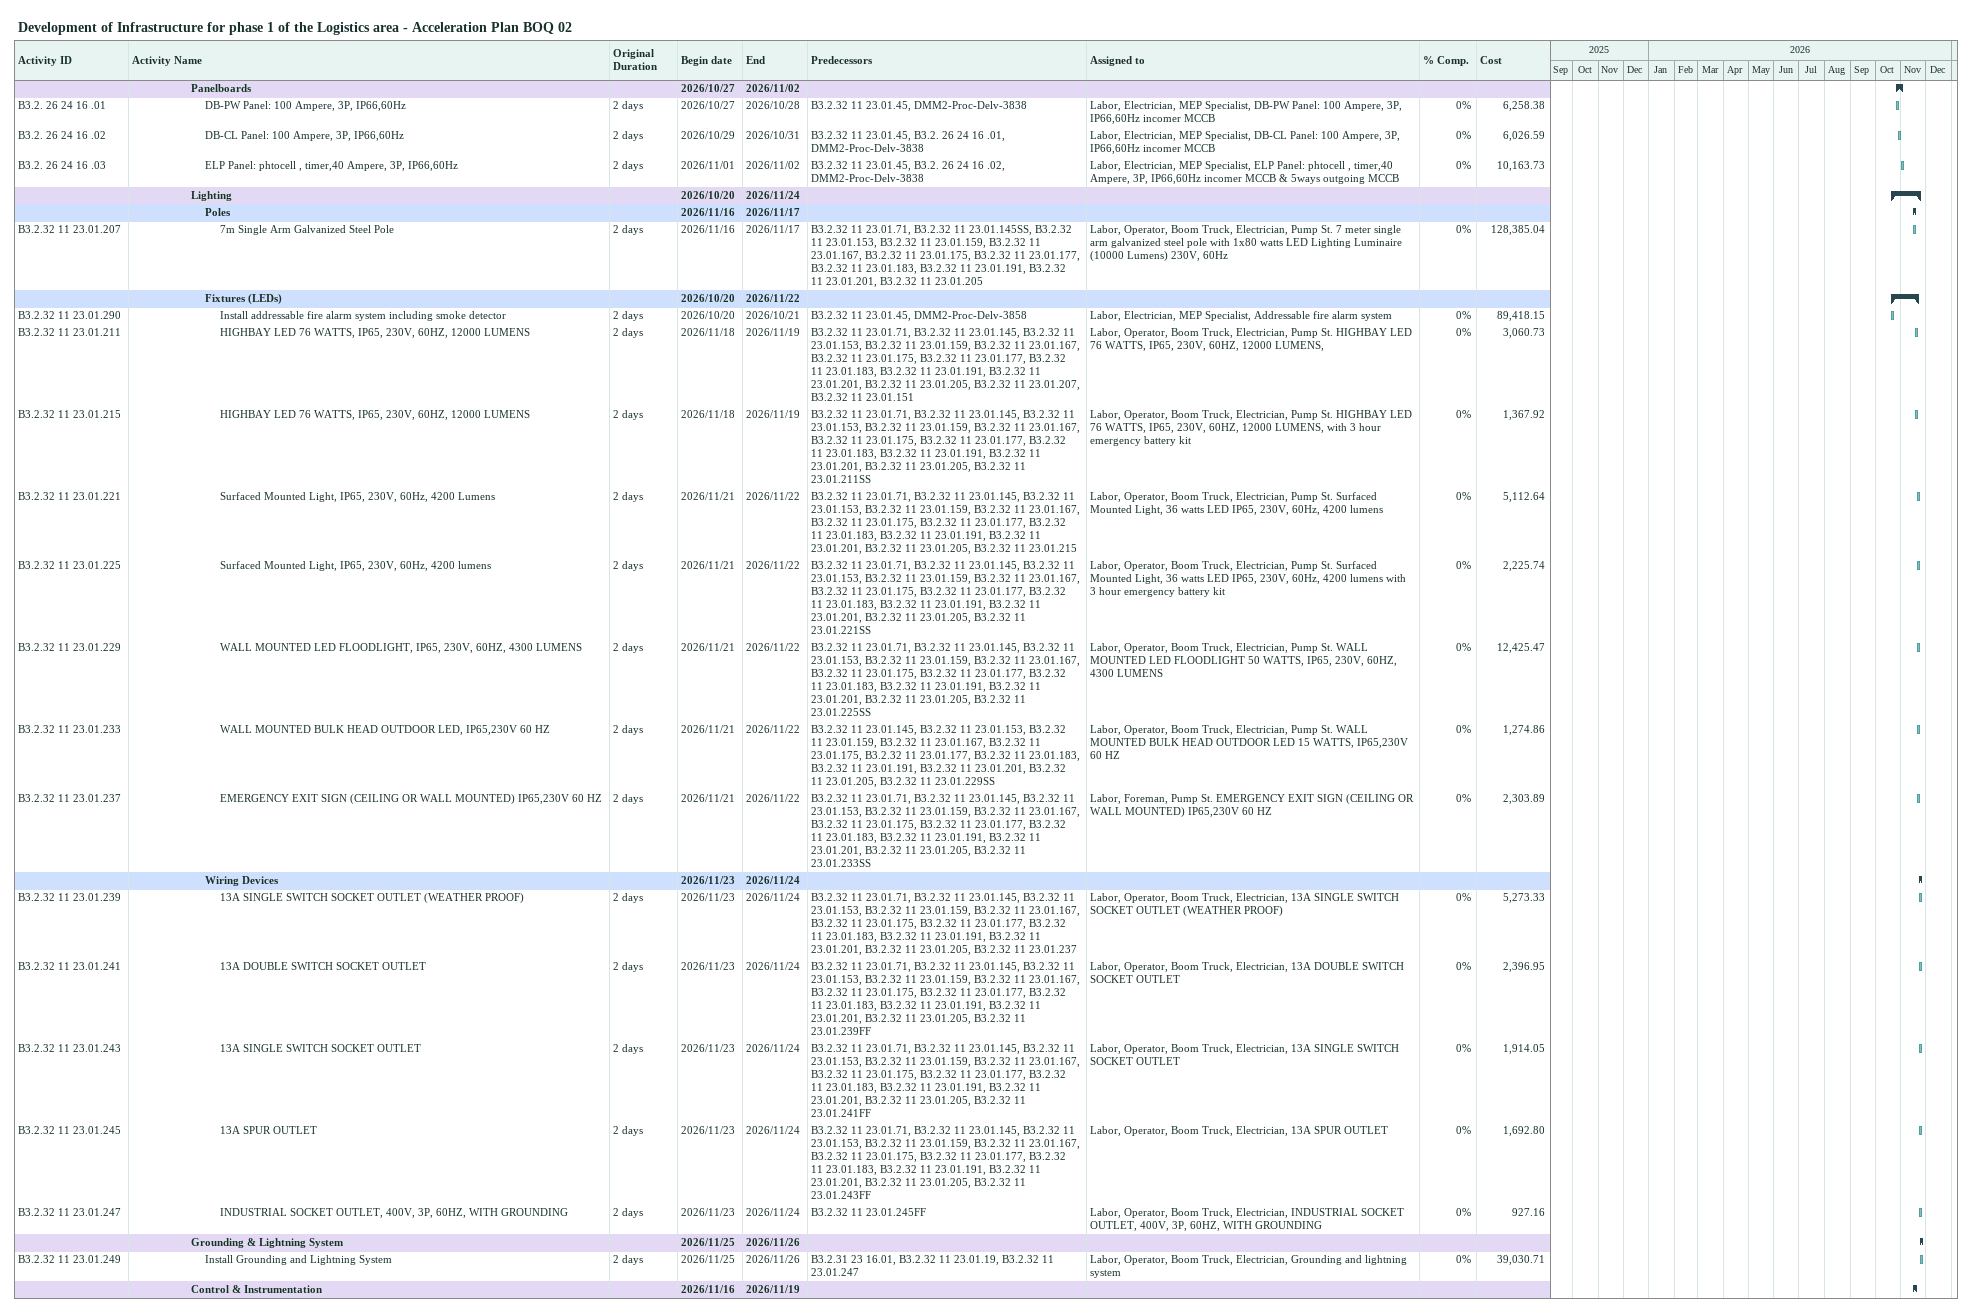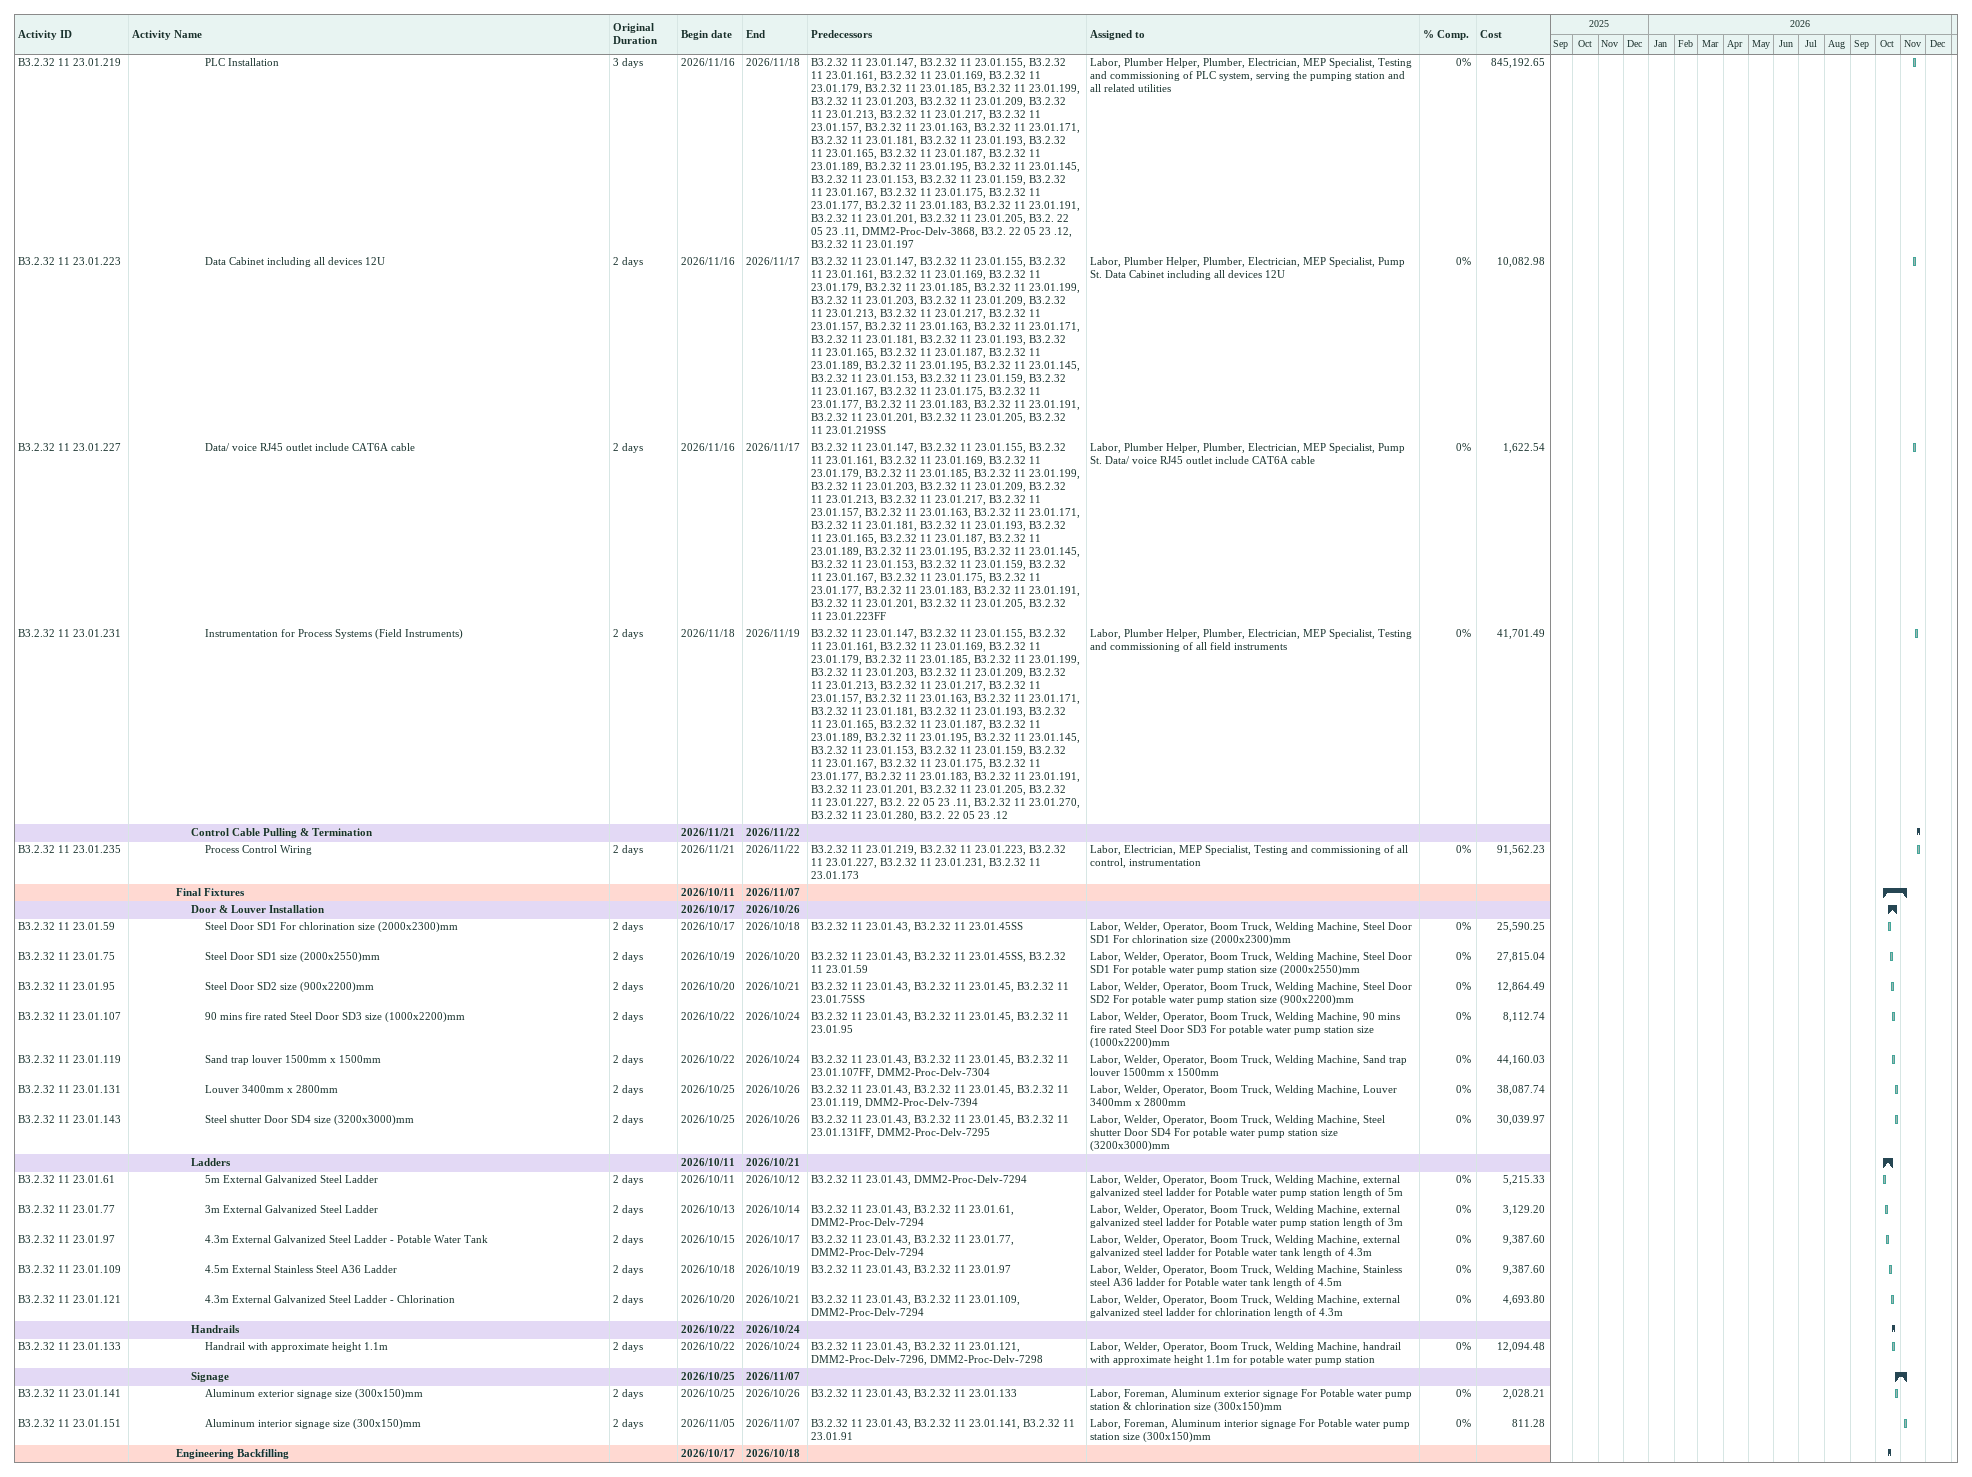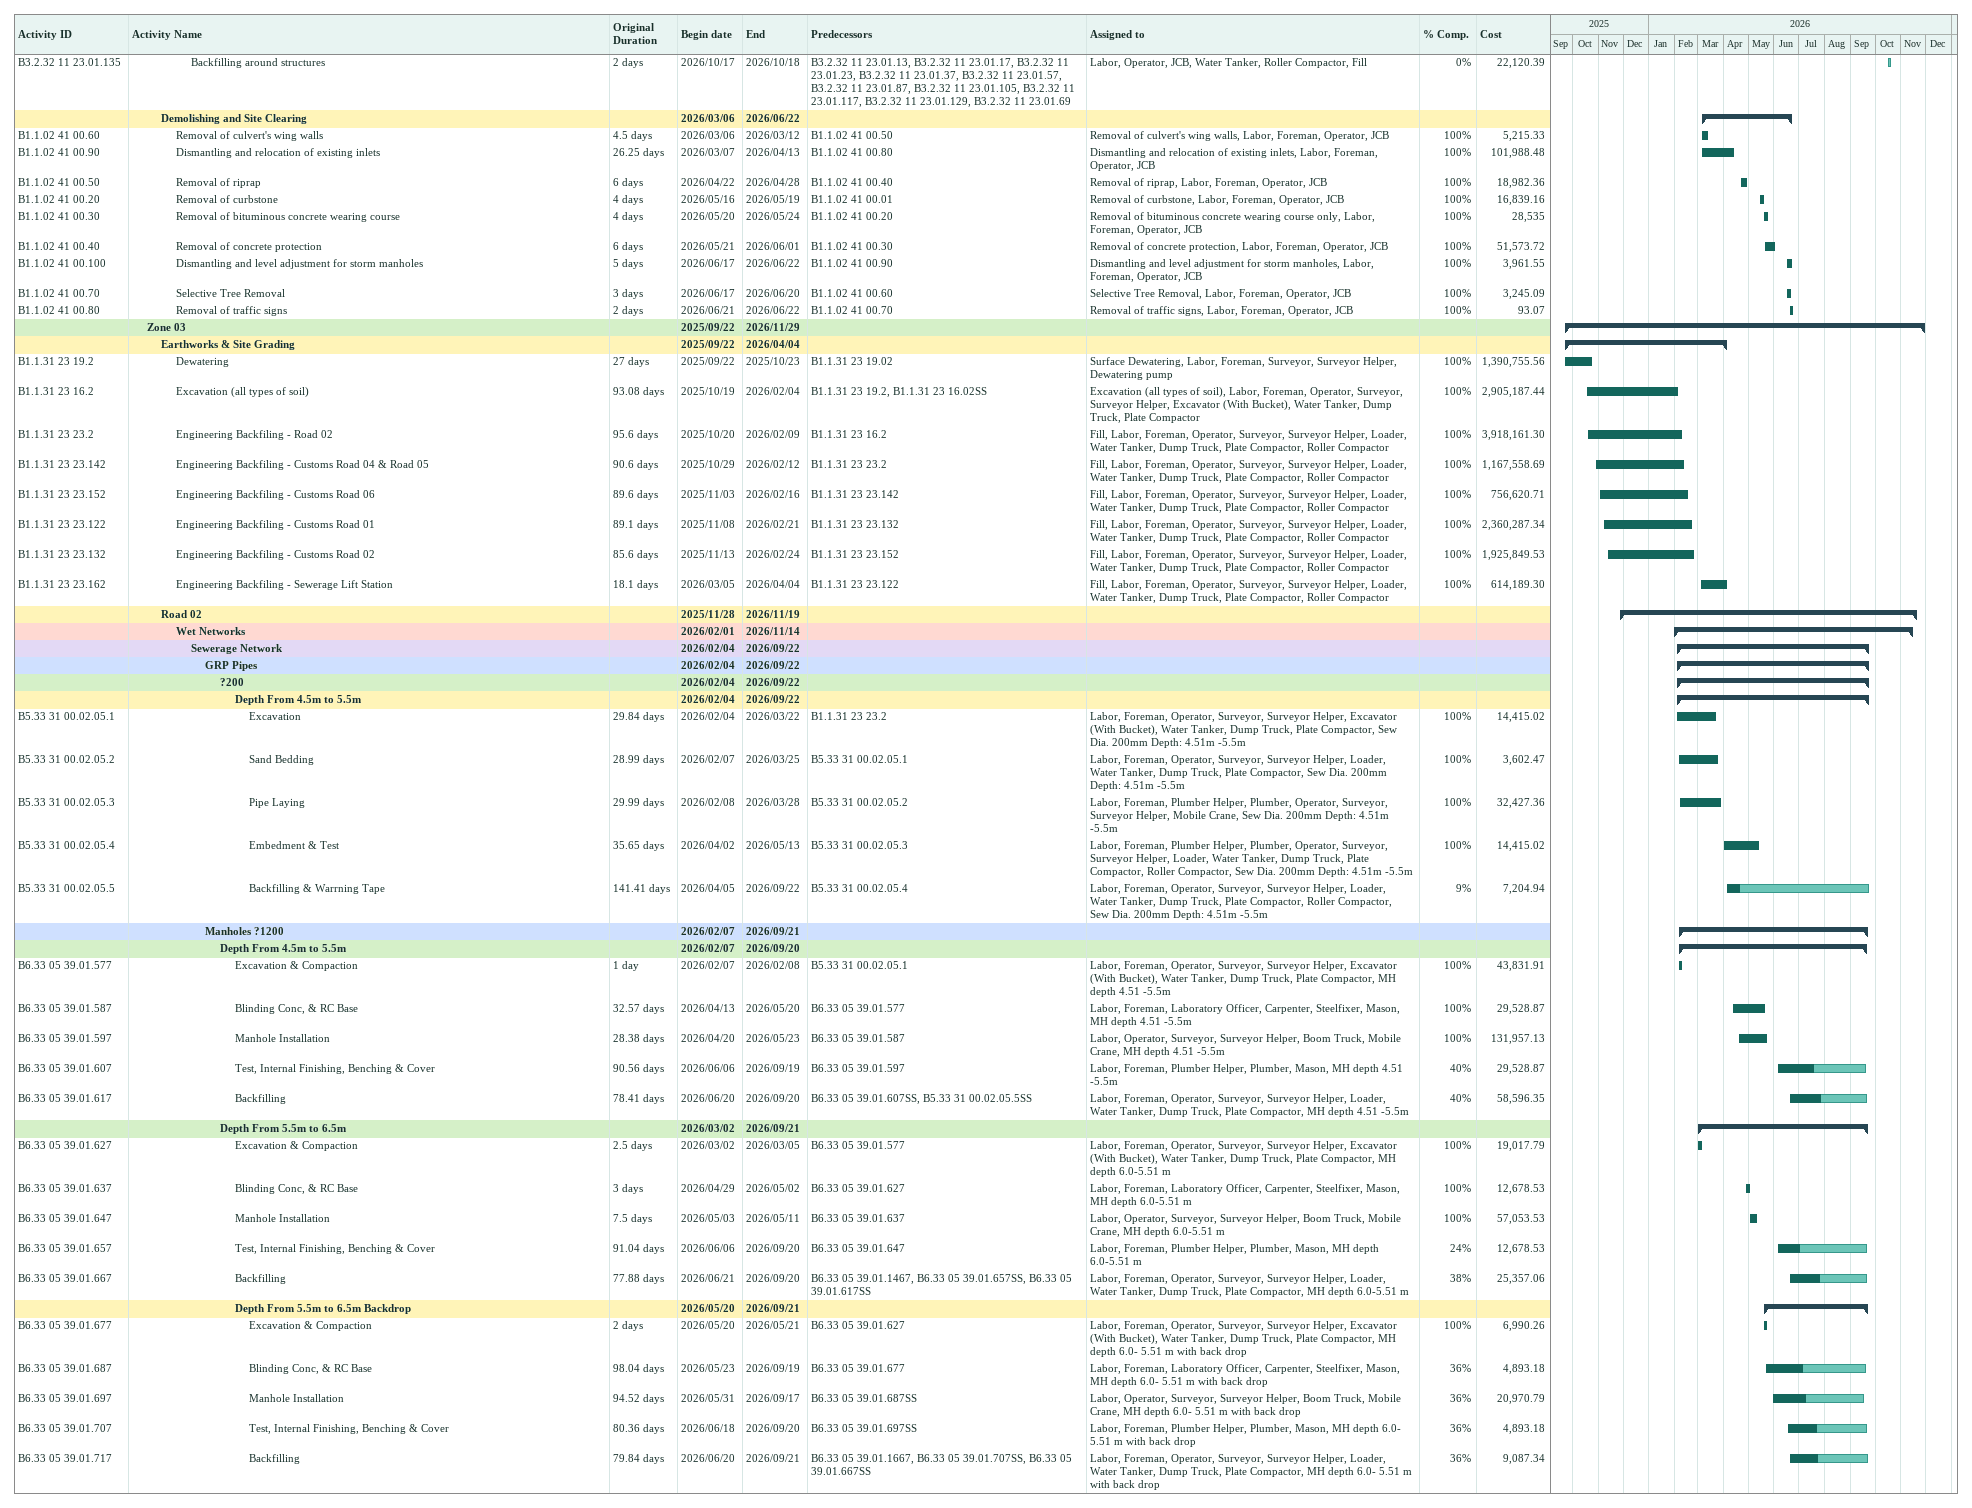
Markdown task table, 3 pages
Development of Infrastructure for phase 1 of the Logistics area - Acceleration Plan BOQ 02

| ID | Level | Task | Original duration | Start | Finish | Predecessors | Resources | % complete | Cost |
|---|---|---|---|---|---|---|---|---|---|
|  | 5 | **Panelboards** |  | 2026-10-27 | 2026-11-02 |  |  |  |  |
| B3.2. 26 24 16 .01 | 6 | DB-PW Panel: 100 Ampere, 3P, IP66,60Hz | 2d | 2026-10-27 | 2026-10-28 | B3.2.32 11 23.01.45, DMM2-Proc-Delv-3838 | Labor, Electrician, MEP Specialist, DB-PW Panel: 100 Ampere, 3P, IP66,60Hz incomer MCCB | 0 | 6258.38 |
| B3.2. 26 24 16 .02 | 6 | DB-CL Panel: 100 Ampere, 3P, IP66,60Hz | 2d | 2026-10-29 | 2026-10-31 | B3.2.32 11 23.01.45, B3.2. 26 24 16 .01, DMM2-Proc-Delv-3838 | Labor, Electrician, MEP Specialist, DB-CL Panel: 100 Ampere, 3P, IP66,60Hz incomer MCCB | 0 | 6026.59 |
| B3.2. 26 24 16 .03 | 6 | ELP Panel: phtocell , timer,40 Ampere, 3P, IP66,60Hz | 2d | 2026-11-01 | 2026-11-02 | B3.2.32 11 23.01.45, B3.2. 26 24 16 .02, DMM2-Proc-Delv-3838 | Labor, Electrician, MEP Specialist, ELP Panel: phtocell , timer,40 Ampere, 3P, IP66,60Hz incomer MCCB & 5ways outgoing MCCB | 0 | 10163.73 |
|  | 5 | **Lighting** |  | 2026-10-20 | 2026-11-24 |  |  |  |  |
|  | 6 | **Poles** |  | 2026-11-16 | 2026-11-17 |  |  |  |  |
| B3.2.32 11 23.01.207 | 7 | 7m Single Arm Galvanized Steel Pole | 2d | 2026-11-16 | 2026-11-17 | B3.2.32 11 23.01.71, B3.2.32 11 23.01.145SS, B3.2.32 11 23.01.153, B3.2.32 11 23.01.159, B3.2.32 11 23.01.167, B3.2.32 11 23.01.175, B3.2.32 11 23.01.177, B3.2.32 11 23.01.183, B3.2.32 11 23.01.191, B3.2.32 11 23.01.201, B3.2.32 11 23.01.205 | Labor, Operator, Boom Truck, Electrician, Pump St. 7 meter single arm galvanized steel pole with 1x80 watts LED Lighting Luminaire (10000 Lumens) 230V, 60Hz | 0 | 128385.04 |
|  | 6 | **Fixtures (LEDs)** |  | 2026-10-20 | 2026-11-22 |  |  |  |  |
| B3.2.32 11 23.01.290 | 7 | Install addressable fire alarm system including smoke detector | 2d | 2026-10-20 | 2026-10-21 | B3.2.32 11 23.01.45, DMM2-Proc-Delv-3858 | Labor, Electrician, MEP Specialist, Addressable fire alarm system | 0 | 89418.15 |
| B3.2.32 11 23.01.211 | 7 | HIGHBAY LED 76 WATTS, IP65, 230V, 60HZ, 12000 LUMENS | 2d | 2026-11-18 | 2026-11-19 | B3.2.32 11 23.01.71, B3.2.32 11 23.01.145, B3.2.32 11 23.01.153, B3.2.32 11 23.01.159, B3.2.32 11 23.01.167, B3.2.32 11 23.01.175, B3.2.32 11 23.01.177, B3.2.32 11 23.01.183, B3.2.32 11 23.01.191, B3.2.32 11 23.01.201, B3.2.32 11 23.01.205, B3.2.32 11 23.01.207, B3.2.32 11 23.01.151 | Labor, Operator, Boom Truck, Electrician, Pump St. HIGHBAY LED 76 WATTS, IP65, 230V, 60HZ, 12000 LUMENS, | 0 | 3060.73 |
| B3.2.32 11 23.01.215 | 7 | HIGHBAY LED 76 WATTS, IP65, 230V, 60HZ, 12000 LUMENS | 2d | 2026-11-18 | 2026-11-19 | B3.2.32 11 23.01.71, B3.2.32 11 23.01.145, B3.2.32 11 23.01.153, B3.2.32 11 23.01.159, B3.2.32 11 23.01.167, B3.2.32 11 23.01.175, B3.2.32 11 23.01.177, B3.2.32 11 23.01.183, B3.2.32 11 23.01.191, B3.2.32 11 23.01.201, B3.2.32 11 23.01.205, B3.2.32 11 23.01.211SS | Labor, Operator, Boom Truck, Electrician, Pump St. HIGHBAY LED 76 WATTS, IP65, 230V, 60HZ, 12000 LUMENS, with 3 hour emergency battery kit | 0 | 1367.92 |
| B3.2.32 11 23.01.221 | 7 | Surfaced Mounted Light, IP65, 230V, 60Hz, 4200 Lumens | 2d | 2026-11-21 | 2026-11-22 | B3.2.32 11 23.01.71, B3.2.32 11 23.01.145, B3.2.32 11 23.01.153, B3.2.32 11 23.01.159, B3.2.32 11 23.01.167, B3.2.32 11 23.01.175, B3.2.32 11 23.01.177, B3.2.32 11 23.01.183, B3.2.32 11 23.01.191, B3.2.32 11 23.01.201, B3.2.32 11 23.01.205, B3.2.32 11 23.01.215 | Labor, Operator, Boom Truck, Electrician, Pump St. Surfaced Mounted Light, 36 watts LED IP65, 230V, 60Hz, 4200 lumens | 0 | 5112.64 |
| B3.2.32 11 23.01.225 | 7 | Surfaced Mounted Light, IP65, 230V, 60Hz, 4200 lumens | 2d | 2026-11-21 | 2026-11-22 | B3.2.32 11 23.01.71, B3.2.32 11 23.01.145, B3.2.32 11 23.01.153, B3.2.32 11 23.01.159, B3.2.32 11 23.01.167, B3.2.32 11 23.01.175, B3.2.32 11 23.01.177, B3.2.32 11 23.01.183, B3.2.32 11 23.01.191, B3.2.32 11 23.01.201, B3.2.32 11 23.01.205, B3.2.32 11 23.01.221SS | Labor, Operator, Boom Truck, Electrician, Pump St. Surfaced Mounted Light, 36 watts LED IP65, 230V, 60Hz, 4200 lumens with 3 hour emergency battery kit | 0 | 2225.74 |
| B3.2.32 11 23.01.229 | 7 | WALL MOUNTED LED FLOODLIGHT, IP65, 230V, 60HZ, 4300 LUMENS | 2d | 2026-11-21 | 2026-11-22 | B3.2.32 11 23.01.71, B3.2.32 11 23.01.145, B3.2.32 11 23.01.153, B3.2.32 11 23.01.159, B3.2.32 11 23.01.167, B3.2.32 11 23.01.175, B3.2.32 11 23.01.177, B3.2.32 11 23.01.183, B3.2.32 11 23.01.191, B3.2.32 11 23.01.201, B3.2.32 11 23.01.205, B3.2.32 11 23.01.225SS | Labor, Operator, Boom Truck, Electrician, Pump St. WALL MOUNTED LED FLOODLIGHT 50 WATTS, IP65, 230V, 60HZ, 4300 LUMENS | 0 | 12425.47 |
| B3.2.32 11 23.01.233 | 7 | WALL MOUNTED BULK HEAD OUTDOOR LED, IP65,230V 60 HZ | 2d | 2026-11-21 | 2026-11-22 | B3.2.32 11 23.01.145, B3.2.32 11 23.01.153, B3.2.32 11 23.01.159, B3.2.32 11 23.01.167, B3.2.32 11 23.01.175, B3.2.32 11 23.01.177, B3.2.32 11 23.01.183, B3.2.32 11 23.01.191, B3.2.32 11 23.01.201, B3.2.32 11 23.01.205, B3.2.32 11 23.01.229SS | Labor, Operator, Boom Truck, Electrician, Pump St. WALL MOUNTED BULK HEAD OUTDOOR LED 15 WATTS, IP65,230V 60 HZ | 0 | 1274.86 |
| B3.2.32 11 23.01.237 | 7 | EMERGENCY EXIT SIGN (CEILING OR WALL MOUNTED) IP65,230V 60 HZ | 2d | 2026-11-21 | 2026-11-22 | B3.2.32 11 23.01.71, B3.2.32 11 23.01.145, B3.2.32 11 23.01.153, B3.2.32 11 23.01.159, B3.2.32 11 23.01.167, B3.2.32 11 23.01.175, B3.2.32 11 23.01.177, B3.2.32 11 23.01.183, B3.2.32 11 23.01.191, B3.2.32 11 23.01.201, B3.2.32 11 23.01.205, B3.2.32 11 23.01.233SS | Labor, Foreman, Pump St. EMERGENCY EXIT SIGN (CEILING OR WALL MOUNTED) IP65,230V 60 HZ | 0 | 2303.89 |
|  | 6 | **Wiring Devices** |  | 2026-11-23 | 2026-11-24 |  |  |  |  |
| B3.2.32 11 23.01.239 | 7 | 13A SINGLE SWITCH SOCKET OUTLET (WEATHER PROOF) | 2d | 2026-11-23 | 2026-11-24 | B3.2.32 11 23.01.71, B3.2.32 11 23.01.145, B3.2.32 11 23.01.153, B3.2.32 11 23.01.159, B3.2.32 11 23.01.167, B3.2.32 11 23.01.175, B3.2.32 11 23.01.177, B3.2.32 11 23.01.183, B3.2.32 11 23.01.191, B3.2.32 11 23.01.201, B3.2.32 11 23.01.205, B3.2.32 11 23.01.237 | Labor, Operator, Boom Truck, Electrician, 13A SINGLE SWITCH SOCKET OUTLET (WEATHER PROOF) | 0 | 5273.33 |
| B3.2.32 11 23.01.241 | 7 | 13A DOUBLE SWITCH SOCKET OUTLET | 2d | 2026-11-23 | 2026-11-24 | B3.2.32 11 23.01.71, B3.2.32 11 23.01.145, B3.2.32 11 23.01.153, B3.2.32 11 23.01.159, B3.2.32 11 23.01.167, B3.2.32 11 23.01.175, B3.2.32 11 23.01.177, B3.2.32 11 23.01.183, B3.2.32 11 23.01.191, B3.2.32 11 23.01.201, B3.2.32 11 23.01.205, B3.2.32 11 23.01.239FF | Labor, Operator, Boom Truck, Electrician, 13A DOUBLE SWITCH SOCKET OUTLET | 0 | 2396.95 |
| B3.2.32 11 23.01.243 | 7 | 13A SINGLE SWITCH SOCKET OUTLET | 2d | 2026-11-23 | 2026-11-24 | B3.2.32 11 23.01.71, B3.2.32 11 23.01.145, B3.2.32 11 23.01.153, B3.2.32 11 23.01.159, B3.2.32 11 23.01.167, B3.2.32 11 23.01.175, B3.2.32 11 23.01.177, B3.2.32 11 23.01.183, B3.2.32 11 23.01.191, B3.2.32 11 23.01.201, B3.2.32 11 23.01.205, B3.2.32 11 23.01.241FF | Labor, Operator, Boom Truck, Electrician, 13A SINGLE SWITCH SOCKET OUTLET | 0 | 1914.05 |
| B3.2.32 11 23.01.245 | 7 | 13A SPUR OUTLET | 2d | 2026-11-23 | 2026-11-24 | B3.2.32 11 23.01.71, B3.2.32 11 23.01.145, B3.2.32 11 23.01.153, B3.2.32 11 23.01.159, B3.2.32 11 23.01.167, B3.2.32 11 23.01.175, B3.2.32 11 23.01.177, B3.2.32 11 23.01.183, B3.2.32 11 23.01.191, B3.2.32 11 23.01.201, B3.2.32 11 23.01.205, B3.2.32 11 23.01.243FF | Labor, Operator, Boom Truck, Electrician, 13A SPUR OUTLET | 0 | 1692.80 |
| B3.2.32 11 23.01.247 | 7 | INDUSTRIAL SOCKET OUTLET, 400V, 3P, 60HZ, WITH GROUNDING | 2d | 2026-11-23 | 2026-11-24 | B3.2.32 11 23.01.245FF | Labor, Operator, Boom Truck, Electrician, INDUSTRIAL SOCKET OUTLET, 400V, 3P, 60HZ, WITH GROUNDING | 0 | 927.16 |
|  | 5 | **Grounding & Lightning System** |  | 2026-11-25 | 2026-11-26 |  |  |  |  |
| B3.2.32 11 23.01.249 | 6 | Install Grounding and Lightning System | 2d | 2026-11-25 | 2026-11-26 | B3.2.31 23 16.01, B3.2.32 11 23.01.19, B3.2.32 11 23.01.247 | Labor, Operator, Boom Truck, Electrician, Grounding and lightning system | 0 | 39030.71 |
|  | 5 | **Control & Instrumentation** |  | 2026-11-16 | 2026-11-19 |  |  |  |  |
| B3.2.32 11 23.01.219 | 6 | PLC Installation | 3d | 2026-11-16 | 2026-11-18 | B3.2.32 11 23.01.147, B3.2.32 11 23.01.155, B3.2.32 11 23.01.161, B3.2.32 11 23.01.169, B3.2.32 11 23.01.179, B3.2.32 11 23.01.185, B3.2.32 11 23.01.199, B3.2.32 11 23.01.203, B3.2.32 11 23.01.209, B3.2.32 11 23.01.213, B3.2.32 11 23.01.217, B3.2.32 11 23.01.157, B3.2.32 11 23.01.163, B3.2.32 11 23.01.171, B3.2.32 11 23.01.181, B3.2.32 11 23.01.193, B3.2.32 11 23.01.165, B3.2.32 11 23.01.187, B3.2.32 11 23.01.189, B3.2.32 11 23.01.195, B3.2.32 11 23.01.145, B3.2.32 11 23.01.153, B3.2.32 11 23.01.159, B3.2.32 11 23.01.167, B3.2.32 11 23.01.175, B3.2.32 11 23.01.177, B3.2.32 11 23.01.183, B3.2.32 11 23.01.191, B3.2.32 11 23.01.201, B3.2.32 11 23.01.205, B3.2. 22 05 23 .11, DMM2-Proc-Delv-3868, B3.2. 22 05 23 .12, B3.2.32 11 23.01.197 | Labor, Plumber Helper, Plumber, Electrician, MEP Specialist, Testing and commissioning of PLC system, serving the pumping station and all related utilities | 0 | 845192.65 |
| B3.2.32 11 23.01.223 | 6 | Data Cabinet including all devices 12U | 2d | 2026-11-16 | 2026-11-17 | B3.2.32 11 23.01.147, B3.2.32 11 23.01.155, B3.2.32 11 23.01.161, B3.2.32 11 23.01.169, B3.2.32 11 23.01.179, B3.2.32 11 23.01.185, B3.2.32 11 23.01.199, B3.2.32 11 23.01.203, B3.2.32 11 23.01.209, B3.2.32 11 23.01.213, B3.2.32 11 23.01.217, B3.2.32 11 23.01.157, B3.2.32 11 23.01.163, B3.2.32 11 23.01.171, B3.2.32 11 23.01.181, B3.2.32 11 23.01.193, B3.2.32 11 23.01.165, B3.2.32 11 23.01.187, B3.2.32 11 23.01.189, B3.2.32 11 23.01.195, B3.2.32 11 23.01.145, B3.2.32 11 23.01.153, B3.2.32 11 23.01.159, B3.2.32 11 23.01.167, B3.2.32 11 23.01.175, B3.2.32 11 23.01.177, B3.2.32 11 23.01.183, B3.2.32 11 23.01.191, B3.2.32 11 23.01.201, B3.2.32 11 23.01.205, B3.2.32 11 23.01.219SS | Labor, Plumber Helper, Plumber, Electrician, MEP Specialist, Pump St. Data Cabinet including all devices 12U | 0 | 10082.98 |
| B3.2.32 11 23.01.227 | 6 | Data/ voice RJ45 outlet include CAT6A cable | 2d | 2026-11-16 | 2026-11-17 | B3.2.32 11 23.01.147, B3.2.32 11 23.01.155, B3.2.32 11 23.01.161, B3.2.32 11 23.01.169, B3.2.32 11 23.01.179, B3.2.32 11 23.01.185, B3.2.32 11 23.01.199, B3.2.32 11 23.01.203, B3.2.32 11 23.01.209, B3.2.32 11 23.01.213, B3.2.32 11 23.01.217, B3.2.32 11 23.01.157, B3.2.32 11 23.01.163, B3.2.32 11 23.01.171, B3.2.32 11 23.01.181, B3.2.32 11 23.01.193, B3.2.32 11 23.01.165, B3.2.32 11 23.01.187, B3.2.32 11 23.01.189, B3.2.32 11 23.01.195, B3.2.32 11 23.01.145, B3.2.32 11 23.01.153, B3.2.32 11 23.01.159, B3.2.32 11 23.01.167, B3.2.32 11 23.01.175, B3.2.32 11 23.01.177, B3.2.32 11 23.01.183, B3.2.32 11 23.01.191, B3.2.32 11 23.01.201, B3.2.32 11 23.01.205, B3.2.32 11 23.01.223FF | Labor, Plumber Helper, Plumber, Electrician, MEP Specialist, Pump St. Data/ voice RJ45 outlet include CAT6A cable | 0 | 1622.54 |
| B3.2.32 11 23.01.231 | 6 | Instrumentation for Process Systems (Field Instruments) | 2d | 2026-11-18 | 2026-11-19 | B3.2.32 11 23.01.147, B3.2.32 11 23.01.155, B3.2.32 11 23.01.161, B3.2.32 11 23.01.169, B3.2.32 11 23.01.179, B3.2.32 11 23.01.185, B3.2.32 11 23.01.199, B3.2.32 11 23.01.203, B3.2.32 11 23.01.209, B3.2.32 11 23.01.213, B3.2.32 11 23.01.217, B3.2.32 11 23.01.157, B3.2.32 11 23.01.163, B3.2.32 11 23.01.171, B3.2.32 11 23.01.181, B3.2.32 11 23.01.193, B3.2.32 11 23.01.165, B3.2.32 11 23.01.187, B3.2.32 11 23.01.189, B3.2.32 11 23.01.195, B3.2.32 11 23.01.145, B3.2.32 11 23.01.153, B3.2.32 11 23.01.159, B3.2.32 11 23.01.167, B3.2.32 11 23.01.175, B3.2.32 11 23.01.177, B3.2.32 11 23.01.183, B3.2.32 11 23.01.191, B3.2.32 11 23.01.201, B3.2.32 11 23.01.205, B3.2.32 11 23.01.227, B3.2. 22 05 23 .11, B3.2.32 11 23.01.270, B3.2.32 11 23.01.280, B3.2. 22 05 23 .12 | Labor, Plumber Helper, Plumber, Electrician, MEP Specialist, Testing and commissioning of all field instruments | 0 | 41701.49 |
|  | 5 | **Control Cable Pulling & Termination** |  | 2026-11-21 | 2026-11-22 |  |  |  |  |
| B3.2.32 11 23.01.235 | 6 | Process Control Wiring | 2d | 2026-11-21 | 2026-11-22 | B3.2.32 11 23.01.219, B3.2.32 11 23.01.223, B3.2.32 11 23.01.227, B3.2.32 11 23.01.231, B3.2.32 11 23.01.173 | Labor, Electrician, MEP Specialist, Testing and commissioning of all control, instrumentation | 0 | 91562.23 |
|  | 4 | **Final Fixtures** |  | 2026-10-11 | 2026-11-07 |  |  |  |  |
|  | 5 | **Door & Louver Installation** |  | 2026-10-17 | 2026-10-26 |  |  |  |  |
| B3.2.32 11 23.01.59 | 6 | Steel Door SD1 For chlorination size (2000x2300)mm | 2d | 2026-10-17 | 2026-10-18 | B3.2.32 11 23.01.43, B3.2.32 11 23.01.45SS | Labor, Welder, Operator, Boom Truck, Welding Machine, Steel Door SD1 For chlorination size (2000x2300)mm | 0 | 25590.25 |
| B3.2.32 11 23.01.75 | 6 | Steel Door SD1 size (2000x2550)mm | 2d | 2026-10-19 | 2026-10-20 | B3.2.32 11 23.01.43, B3.2.32 11 23.01.45SS, B3.2.32 11 23.01.59 | Labor, Welder, Operator, Boom Truck, Welding Machine, Steel Door SD1 For potable water pump station size (2000x2550)mm | 0 | 27815.04 |
| B3.2.32 11 23.01.95 | 6 | Steel Door SD2 size (900x2200)mm | 2d | 2026-10-20 | 2026-10-21 | B3.2.32 11 23.01.43, B3.2.32 11 23.01.45, B3.2.32 11 23.01.75SS | Labor, Welder, Operator, Boom Truck, Welding Machine, Steel Door SD2 For potable water pump station size (900x2200)mm | 0 | 12864.49 |
| B3.2.32 11 23.01.107 | 6 | 90 mins fire rated Steel Door SD3 size (1000x2200)mm | 2d | 2026-10-22 | 2026-10-24 | B3.2.32 11 23.01.43, B3.2.32 11 23.01.45, B3.2.32 11 23.01.95 | Labor, Welder, Operator, Boom Truck, Welding Machine, 90 mins fire rated Steel Door SD3 For potable water pump station size (1000x2200)mm | 0 | 8112.74 |
| B3.2.32 11 23.01.119 | 6 | Sand trap louver 1500mm x 1500mm | 2d | 2026-10-22 | 2026-10-24 | B3.2.32 11 23.01.43, B3.2.32 11 23.01.45, B3.2.32 11 23.01.107FF, DMM2-Proc-Delv-7304 | Labor, Welder, Operator, Boom Truck, Welding Machine, Sand trap louver 1500mm x 1500mm | 0 | 44160.03 |
| B3.2.32 11 23.01.131 | 6 | Louver 3400mm x 2800mm | 2d | 2026-10-25 | 2026-10-26 | B3.2.32 11 23.01.43, B3.2.32 11 23.01.45, B3.2.32 11 23.01.119, DMM2-Proc-Delv-7394 | Labor, Welder, Operator, Boom Truck, Welding Machine, Louver 3400mm x 2800mm | 0 | 38087.74 |
| B3.2.32 11 23.01.143 | 6 | Steel shutter Door SD4 size (3200x3000)mm | 2d | 2026-10-25 | 2026-10-26 | B3.2.32 11 23.01.43, B3.2.32 11 23.01.45, B3.2.32 11 23.01.131FF, DMM2-Proc-Delv-7295 | Labor, Welder, Operator, Boom Truck, Welding Machine, Steel shutter Door SD4 For potable water pump station size (3200x3000)mm | 0 | 30039.97 |
|  | 5 | **Ladders** |  | 2026-10-11 | 2026-10-21 |  |  |  |  |
| B3.2.32 11 23.01.61 | 6 | 5m External Galvanized Steel Ladder | 2d | 2026-10-11 | 2026-10-12 | B3.2.32 11 23.01.43, DMM2-Proc-Delv-7294 | Labor, Welder, Operator, Boom Truck, Welding Machine, external galvanized steel ladder for Potable water pump station length of 5m | 0 | 5215.33 |
| B3.2.32 11 23.01.77 | 6 | 3m External Galvanized Steel Ladder | 2d | 2026-10-13 | 2026-10-14 | B3.2.32 11 23.01.43, B3.2.32 11 23.01.61, DMM2-Proc-Delv-7294 | Labor, Welder, Operator, Boom Truck, Welding Machine, external galvanized steel ladder for Potable water pump station length of 3m | 0 | 3129.20 |
| B3.2.32 11 23.01.97 | 6 | 4.3m External Galvanized Steel Ladder - Potable Water Tank | 2d | 2026-10-15 | 2026-10-17 | B3.2.32 11 23.01.43, B3.2.32 11 23.01.77, DMM2-Proc-Delv-7294 | Labor, Welder, Operator, Boom Truck, Welding Machine, external galvanized steel ladder for Potable water tank length of 4.3m | 0 | 9387.60 |
| B3.2.32 11 23.01.109 | 6 | 4.5m External Stainless Steel A36 Ladder | 2d | 2026-10-18 | 2026-10-19 | B3.2.32 11 23.01.43, B3.2.32 11 23.01.97 | Labor, Welder, Operator, Boom Truck, Welding Machine, Stainless steel A36 ladder for Potable water tank length of 4.5m | 0 | 9387.60 |
| B3.2.32 11 23.01.121 | 6 | 4.3m External Galvanized Steel Ladder - Chlorination | 2d | 2026-10-20 | 2026-10-21 | B3.2.32 11 23.01.43, B3.2.32 11 23.01.109, DMM2-Proc-Delv-7294 | Labor, Welder, Operator, Boom Truck, Welding Machine, external galvanized steel ladder for chlorination length of 4.3m | 0 | 4693.80 |
|  | 5 | **Handrails** |  | 2026-10-22 | 2026-10-24 |  |  |  |  |
| B3.2.32 11 23.01.133 | 6 | Handrail with approximate height 1.1m | 2d | 2026-10-22 | 2026-10-24 | B3.2.32 11 23.01.43, B3.2.32 11 23.01.121, DMM2-Proc-Delv-7296, DMM2-Proc-Delv-7298 | Labor, Welder, Operator, Boom Truck, Welding Machine, handrail with approximate height 1.1m for potable water pump station | 0 | 12094.48 |
|  | 5 | **Signage** |  | 2026-10-25 | 2026-11-07 |  |  |  |  |
| B3.2.32 11 23.01.141 | 6 | Aluminum exterior signage size (300x150)mm | 2d | 2026-10-25 | 2026-10-26 | B3.2.32 11 23.01.43, B3.2.32 11 23.01.133 | Labor, Foreman, Aluminum exterior signage For Potable water pump station & chlorination size (300x150)mm | 0 | 2028.21 |
| B3.2.32 11 23.01.151 | 6 | Aluminum interior signage size (300x150)mm | 2d | 2026-11-05 | 2026-11-07 | B3.2.32 11 23.01.43, B3.2.32 11 23.01.141, B3.2.32 11 23.01.91 | Labor, Foreman, Aluminum interior signage For Potable water pump station size (300x150)mm | 0 | 811.28 |
|  | 4 | **Engineering Backfilling** |  | 2026-10-17 | 2026-10-18 |  |  |  |  |
| B3.2.32 11 23.01.135 | 5 | Backfilling around structures | 2d | 2026-10-17 | 2026-10-18 | B3.2.32 11 23.01.13, B3.2.32 11 23.01.17, B3.2.32 11 23.01.23, B3.2.32 11 23.01.37, B3.2.32 11 23.01.57, B3.2.32 11 23.01.87, B3.2.32 11 23.01.105, B3.2.32 11 23.01.117, B3.2.32 11 23.01.129, B3.2.32 11 23.01.69 | Labor, Operator, JCB, Water Tanker, Roller Compactor, Fill | 0 | 22120.39 |
|  | 3 | **Demolishing and Site Clearing** |  | 2026-03-06 | 2026-06-22 |  |  |  |  |
| B1.1.02 41 00.60 | 4 | Removal of culvert's wing walls | 4.5d | 2026-03-06 | 2026-03-12 | B1.1.02 41 00.50 | Removal of culvert's wing walls, Labor, Foreman, Operator, JCB | 100 | 5215.33 |
| B1.1.02 41 00.90 | 4 | Dismantling and relocation of existing inlets | 26.25d | 2026-03-07 | 2026-04-13 | B1.1.02 41 00.80 | Dismantling and relocation of existing inlets, Labor, Foreman, Operator, JCB | 100 | 101988.48 |
| B1.1.02 41 00.50 | 4 | Removal of riprap | 6d | 2026-04-22 | 2026-04-28 | B1.1.02 41 00.40 | Removal of riprap, Labor, Foreman, Operator, JCB | 100 | 18982.36 |
| B1.1.02 41 00.20 | 4 | Removal of curbstone | 4d | 2026-05-16 | 2026-05-19 | B1.1.02 41 00.01 | Removal of curbstone, Labor, Foreman, Operator, JCB | 100 | 16839.16 |
| B1.1.02 41 00.30 | 4 | Removal of bituminous concrete wearing course | 4d | 2026-05-20 | 2026-05-24 | B1.1.02 41 00.20 | Removal of bituminous concrete wearing course only, Labor, Foreman, Operator, JCB | 100 | 28535 |
| B1.1.02 41 00.40 | 4 | Removal of concrete protection | 6d | 2026-05-21 | 2026-06-01 | B1.1.02 41 00.30 | Removal of concrete protection, Labor, Foreman, Operator, JCB | 100 | 51573.72 |
| B1.1.02 41 00.100 | 4 | Dismantling and level adjustment for storm manholes | 5d | 2026-06-17 | 2026-06-22 | B1.1.02 41 00.90 | Dismantling and level adjustment for storm manholes, Labor, Foreman, Operator, JCB | 100 | 3961.55 |
| B1.1.02 41 00.70 | 4 | Selective Tree Removal | 3d | 2026-06-17 | 2026-06-20 | B1.1.02 41 00.60 | Selective Tree Removal, Labor, Foreman, Operator, JCB | 100 | 3245.09 |
| B1.1.02 41 00.80 | 4 | Removal of traffic signs | 2d | 2026-06-21 | 2026-06-22 | B1.1.02 41 00.70 | Removal of traffic signs, Labor, Foreman, Operator, JCB | 100 | 93.07 |
|  | 2 | **Zone 03** |  | 2025-09-22 | 2026-11-29 |  |  |  |  |
|  | 3 | **Earthworks & Site Grading** |  | 2025-09-22 | 2026-04-04 |  |  |  |  |
| B1.1.31 23 19.2 | 4 | Dewatering | 27d | 2025-09-22 | 2025-10-23 | B1.1.31 23 19.02 | Surface Dewatering, Labor, Foreman, Surveyor, Surveyor Helper, Dewatering pump | 100 | 1390755.56 |
| B1.1.31 23 16.2 | 4 | Excavation (all types of soil) | 93.08d | 2025-10-19 | 2026-02-04 | B1.1.31 23 19.2, B1.1.31 23 16.02SS | Excavation (all types of soil), Labor, Foreman, Operator, Surveyor, Surveyor Helper, Excavator (With Bucket), Water Tanker, Dump Truck, Plate Compactor | 100 | 2905187.44 |
| B1.1.31 23 23.2 | 4 | Engineering Backfiling - Road 02 | 95.6d | 2025-10-20 | 2026-02-09 | B1.1.31 23 16.2 | Fill, Labor, Foreman, Operator, Surveyor, Surveyor Helper, Loader, Water Tanker, Dump Truck, Plate Compactor, Roller Compactor | 100 | 3918161.30 |
| B1.1.31 23 23.142 | 4 | Engineering Backfiling - Customs Road 04 & Road 05 | 90.6d | 2025-10-29 | 2026-02-12 | B1.1.31 23 23.2 | Fill, Labor, Foreman, Operator, Surveyor, Surveyor Helper, Loader, Water Tanker, Dump Truck, Plate Compactor, Roller Compactor | 100 | 1167558.69 |
| B1.1.31 23 23.152 | 4 | Engineering Backfiling - Customs Road 06 | 89.6d | 2025-11-03 | 2026-02-16 | B1.1.31 23 23.142 | Fill, Labor, Foreman, Operator, Surveyor, Surveyor Helper, Loader, Water Tanker, Dump Truck, Plate Compactor, Roller Compactor | 100 | 756620.71 |
| B1.1.31 23 23.122 | 4 | Engineering Backfiling - Customs Road 01 | 89.1d | 2025-11-08 | 2026-02-21 | B1.1.31 23 23.132 | Fill, Labor, Foreman, Operator, Surveyor, Surveyor Helper, Loader, Water Tanker, Dump Truck, Plate Compactor, Roller Compactor | 100 | 2360287.34 |
| B1.1.31 23 23.132 | 4 | Engineering Backfiling - Customs Road 02 | 85.6d | 2025-11-13 | 2026-02-24 | B1.1.31 23 23.152 | Fill, Labor, Foreman, Operator, Surveyor, Surveyor Helper, Loader, Water Tanker, Dump Truck, Plate Compactor, Roller Compactor | 100 | 1925849.53 |
| B1.1.31 23 23.162 | 4 | Engineering Backfiling - Sewerage Lift Station | 18.1d | 2026-03-05 | 2026-04-04 | B1.1.31 23 23.122 | Fill, Labor, Foreman, Operator, Surveyor, Surveyor Helper, Loader, Water Tanker, Dump Truck, Plate Compactor, Roller Compactor | 100 | 614189.30 |
|  | 3 | **Road 02** |  | 2025-11-28 | 2026-11-19 |  |  |  |  |
|  | 4 | **Wet Networks** |  | 2026-02-01 | 2026-11-14 |  |  |  |  |
|  | 5 | **Sewerage Network** |  | 2026-02-04 | 2026-09-22 |  |  |  |  |
|  | 6 | **GRP Pipes** |  | 2026-02-04 | 2026-09-22 |  |  |  |  |
|  | 7 | **?200** |  | 2026-02-04 | 2026-09-22 |  |  |  |  |
|  | 8 | **Depth From 4.5m to 5.5m** |  | 2026-02-04 | 2026-09-22 |  |  |  |  |
| B5.33 31 00.02.05.1 | 9 | Excavation | 29.84d | 2026-02-04 | 2026-03-22 | B1.1.31 23 23.2 | Labor, Foreman, Operator, Surveyor, Surveyor Helper, Excavator (With Bucket), Water Tanker, Dump Truck, Plate Compactor, Sew Dia. 200mm Depth: 4.51m -5.5m | 100 | 14415.02 |
| B5.33 31 00.02.05.2 | 9 | Sand Bedding | 28.99d | 2026-02-07 | 2026-03-25 | B5.33 31 00.02.05.1 | Labor, Foreman, Operator, Surveyor, Surveyor Helper, Loader, Water Tanker, Dump Truck, Plate Compactor, Sew Dia. 200mm Depth: 4.51m -5.5m | 100 | 3602.47 |
| B5.33 31 00.02.05.3 | 9 | Pipe Laying | 29.99d | 2026-02-08 | 2026-03-28 | B5.33 31 00.02.05.2 | Labor, Foreman, Plumber Helper, Plumber, Operator, Surveyor, Surveyor Helper, Mobile Crane, Sew Dia. 200mm Depth: 4.51m -5.5m | 100 | 32427.36 |
| B5.33 31 00.02.05.4 | 9 | Embedment & Test | 35.65d | 2026-04-02 | 2026-05-13 | B5.33 31 00.02.05.3 | Labor, Foreman, Plumber Helper, Plumber, Operator, Surveyor, Surveyor Helper, Loader, Water Tanker, Dump Truck, Plate Compactor, Roller Compactor, Sew Dia. 200mm Depth: 4.51m -5.5m | 100 | 14415.02 |
| B5.33 31 00.02.05.5 | 9 | Backfilling & Warrning Tape | 141.41d | 2026-04-05 | 2026-09-22 | B5.33 31 00.02.05.4 | Labor, Foreman, Operator, Surveyor, Surveyor Helper, Loader, Water Tanker, Dump Truck, Plate Compactor, Roller Compactor, Sew Dia. 200mm Depth: 4.51m -5.5m | 9 | 7204.94 |
|  | 6 | **Manholes ?1200** |  | 2026-02-07 | 2026-09-21 |  |  |  |  |
|  | 7 | **Depth From 4.5m to 5.5m** |  | 2026-02-07 | 2026-09-20 |  |  |  |  |
| B6.33 05 39.01.577 | 8 | Excavation & Compaction | 1d | 2026-02-07 | 2026-02-08 | B5.33 31 00.02.05.1 | Labor, Foreman, Operator, Surveyor, Surveyor Helper, Excavator (With Bucket), Water Tanker, Dump Truck, Plate Compactor, MH depth 4.51 -5.5m | 100 | 43831.91 |
| B6.33 05 39.01.587 | 8 | Blinding Conc, & RC Base | 32.57d | 2026-04-13 | 2026-05-20 | B6.33 05 39.01.577 | Labor, Foreman, Laboratory Officer, Carpenter, Steelfixer, Mason, MH depth 4.51 -5.5m | 100 | 29528.87 |
| B6.33 05 39.01.597 | 8 | Manhole Installation | 28.38d | 2026-04-20 | 2026-05-23 | B6.33 05 39.01.587 | Labor, Operator, Surveyor, Surveyor Helper, Boom Truck, Mobile Crane, MH depth 4.51 -5.5m | 100 | 131957.13 |
| B6.33 05 39.01.607 | 8 | Test, Internal Finishing, Benching & Cover | 90.56d | 2026-06-06 | 2026-09-19 | B6.33 05 39.01.597 | Labor, Foreman, Plumber Helper, Plumber, Mason, MH depth 4.51 -5.5m | 40 | 29528.87 |
| B6.33 05 39.01.617 | 8 | Backfilling | 78.41d | 2026-06-20 | 2026-09-20 | B6.33 05 39.01.607SS, B5.33 31 00.02.05.5SS | Labor, Foreman, Operator, Surveyor, Surveyor Helper, Loader, Water Tanker, Dump Truck, Plate Compactor, MH depth 4.51 -5.5m | 40 | 58596.35 |
|  | 7 | **Depth From 5.5m to 6.5m** |  | 2026-03-02 | 2026-09-21 |  |  |  |  |
| B6.33 05 39.01.627 | 8 | Excavation & Compaction | 2.5d | 2026-03-02 | 2026-03-05 | B6.33 05 39.01.577 | Labor, Foreman, Operator, Surveyor, Surveyor Helper, Excavator (With Bucket), Water Tanker, Dump Truck, Plate Compactor, MH depth 6.0-5.51 m | 100 | 19017.79 |
| B6.33 05 39.01.637 | 8 | Blinding Conc, & RC Base | 3d | 2026-04-29 | 2026-05-02 | B6.33 05 39.01.627 | Labor, Foreman, Laboratory Officer, Carpenter, Steelfixer, Mason, MH depth 6.0-5.51 m | 100 | 12678.53 |
| B6.33 05 39.01.647 | 8 | Manhole Installation | 7.5d | 2026-05-03 | 2026-05-11 | B6.33 05 39.01.637 | Labor, Operator, Surveyor, Surveyor Helper, Boom Truck, Mobile Crane, MH depth 6.0-5.51 m | 100 | 57053.53 |
| B6.33 05 39.01.657 | 8 | Test, Internal Finishing, Benching & Cover | 91.04d | 2026-06-06 | 2026-09-20 | B6.33 05 39.01.647 | Labor, Foreman, Plumber Helper, Plumber, Mason, MH depth 6.0-5.51 m | 24 | 12678.53 |
| B6.33 05 39.01.667 | 8 | Backfilling | 77.88d | 2026-06-21 | 2026-09-20 | B6.33 05 39.01.1467, B6.33 05 39.01.657SS, B6.33 05 39.01.617SS | Labor, Foreman, Operator, Surveyor, Surveyor Helper, Loader, Water Tanker, Dump Truck, Plate Compactor, MH depth 6.0-5.51 m | 38 | 25357.06 |
|  | 8 | **Depth From 5.5m to 6.5m Backdrop** |  | 2026-05-20 | 2026-09-21 |  |  |  |  |
| B6.33 05 39.01.677 | 9 | Excavation & Compaction | 2d | 2026-05-20 | 2026-05-21 | B6.33 05 39.01.627 | Labor, Foreman, Operator, Surveyor, Surveyor Helper, Excavator (With Bucket), Water Tanker, Dump Truck, Plate Compactor, MH depth 6.0- 5.51 m with back drop | 100 | 6990.26 |
| B6.33 05 39.01.687 | 9 | Blinding Conc, & RC Base | 98.04d | 2026-05-23 | 2026-09-19 | B6.33 05 39.01.677 | Labor, Foreman, Laboratory Officer, Carpenter, Steelfixer, Mason, MH depth 6.0- 5.51 m with back drop | 36 | 4893.18 |
| B6.33 05 39.01.697 | 9 | Manhole Installation | 94.52d | 2026-05-31 | 2026-09-17 | B6.33 05 39.01.687SS | Labor, Operator, Surveyor, Surveyor Helper, Boom Truck, Mobile Crane, MH depth 6.0- 5.51 m with back drop | 36 | 20970.79 |
| B6.33 05 39.01.707 | 9 | Test, Internal Finishing, Benching & Cover | 80.36d | 2026-06-18 | 2026-09-20 | B6.33 05 39.01.697SS | Labor, Foreman, Plumber Helper, Plumber, Mason, MH depth 6.0- 5.51 m with back drop | 36 | 4893.18 |
| B6.33 05 39.01.717 | 9 | Backfilling | 79.84d | 2026-06-20 | 2026-09-21 | B6.33 05 39.01.1667, B6.33 05 39.01.707SS, B6.33 05 39.01.667SS | Labor, Foreman, Operator, Surveyor, Surveyor Helper, Loader, Water Tanker, Dump Truck, Plate Compactor, MH depth 6.0- 5.51 m with back drop | 36 | 9087.34 |
